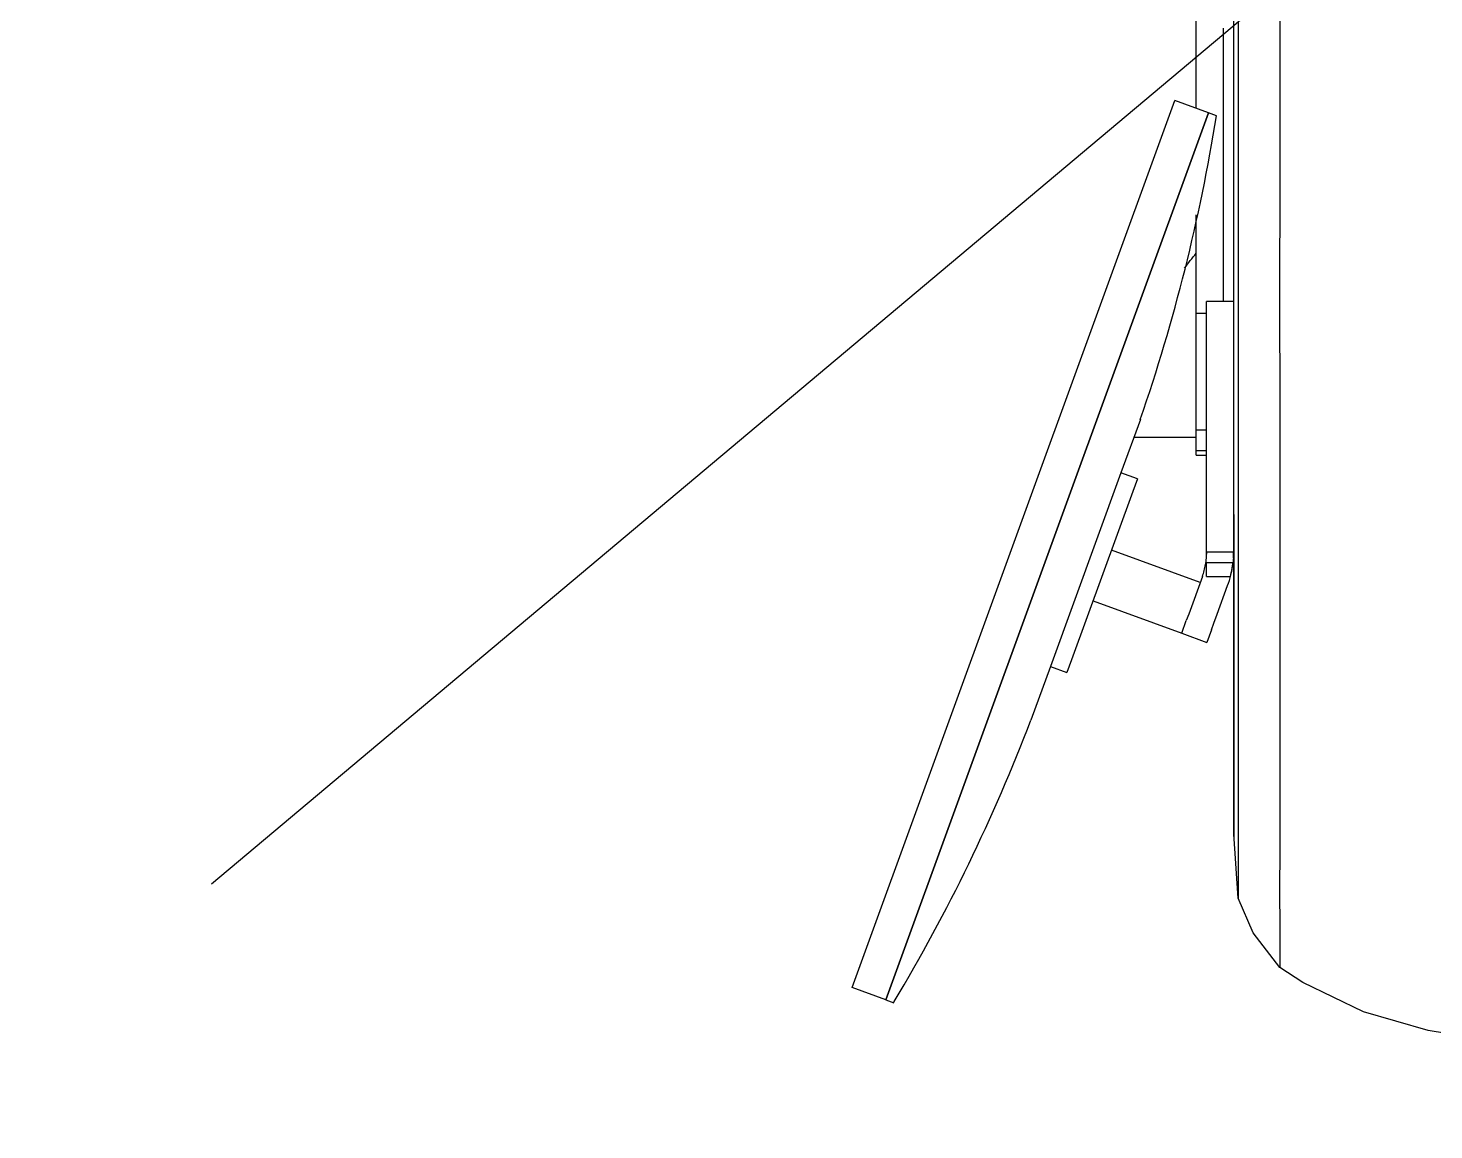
# Model space of a CAD drawing. Header units: metres. Extents: x -22.5 to 67.5, y 0 to 64.7.
# Drawn here: x 25.026 to 25.811, y 35.254 to 35.869 of the extents above; entities that cross this region are included whole.
import ezdxf

# ---------------------------------------------------------------- set-up
doc = ezdxf.new("R2010")
doc.units = ezdxf.units.M
doc.linetypes.add('XREF PB NEURO-ONCOLOGIA$0$XREF PB NEURO-ONCOLOGIA$0$Dash 1_5mm', pattern=[3, 1.5, -1.5])
doc.layers.add('XREF PB NEURO-ONCOLOGIA$0$CANCELES', color=1, linetype='Continuous')
doc.layers.add('XREF PB NEURO-ONCOLOGIA$0$EQUIPO', color=8, linetype='Continuous')

# ---------------------------------------------------------------- blocks, each defined once
blk = doc.blocks.new('*U744')
for p, q in [((-599.17, -486.54), (-599.17, -317.75)), ((-578.25, -562.73), (-578.25, -429.68)), ((-599.17, -531.3), (-599.17, -486.54)), ((-584.1, -486.54), (-584.1, -639.26)), ((-791.28, -1022.01), (-611.08, -526.94)), ((-592.29, -533.78), (-611.08, -526.94)), ((-772.48, -1028.86), (-592.29, -533.78)), ((-592.29, -533.78), (-772.48, -1028.86)), ((-587.84, -535.4), (-592.29, -533.78)), ((-578.25, -679.99), (-578.25, -562.73)), ((-599.17, -645.55), (-599.17, -590.66)), ((-578.31, -639.07), (-593.38, -639.07)), ((-593.38, -643.48), (-593.38, -639.1)), ((-593.38, -763.5), (-593.38, -643.48)), ((-578.31, -639.1), (-578.31, -643.48)), ((-578.31, -643.48), (-578.31, -753.81)), ((-599.17, -710.73), (-599.17, -645.55)), ((-599.17, -645.55), (-593.38, -645.55)), ((-578.25, -777.66), (-578.25, -679.99)), ((-630.38, -704.86), (-641.25, -734.73)), ((-599.17, -722.22), (-599.17, -710.73)), ((-599.17, -710.73), (-593.38, -710.73)), ((-634.02, -714.87), (-599.17, -714.87)), ((-599.17, -724.83), (-599.17, -722.22)), ((-599.17, -722.22), (-593.38, -722.22)), ((-599.17, -724.84), (-593.38, -724.84)), ((-641.25, -734.73), (-680.59, -842.8)), ((-632.04, -738.09), (-641.25, -734.73)), ((-634.61, -745.13), (-668.81, -839.1)), ((-632.04, -738.09), (-634.61, -745.13)), ((-578.31, -753.81), (-578.31, -763.5)), ((-578.25, -757.9), (-578.25, -855.55)), ((-593.38, -780.29), (-593.38, -763.5)), ((-578.31, -763.5), (-578.31, -778.81)), ((-597.01, -795.94), (-646.54, -777.91)), ((-593.38, -792.49), (-593.38, -784.73)), ((-593.38, -784.73), (-578.63, -784.73)), ((-593.31, -778.81), (-578.31, -778.81)), ((-578.25, -852.38), (-578.25, -777.66)), ((-595.72, -792.49), (-603.37, -813.5)), ((-593.38, -792.49), (-580.04, -792.49)), ((-597.01, -795.94), (-597.09, -796.18)), ((-587.41, -813.5), (-581.63, -797.62)), ((-656.81, -806.12), (-607.28, -824.15)), ((-603.37, -813.5), (-604.72, -817.2)), ((-589.27, -818.63), (-587.41, -813.5)), ((-607.28, -824.25), (-604.72, -817.2)), ((-590.62, -822.33), (-593.19, -829.38)), ((-590.62, -822.33), (-589.27, -818.63)), ((-607.28, -824.25), (-593.19, -829.38)), ((-668.81, -839.1), (-671.38, -846.15)), ((-680.59, -842.8), (-691.46, -872.67)), ((-680.59, -842.8), (-671.38, -846.15)), ((-578.25, -908.96), (-578.25, -852.38)), ((-578.25, -855.55), (-578.25, -922.27)), ((-578.25, -937.6), (-578.25, -908.96)), ((-578.25, -922.27), (-578.25, -937.6)), ((-575.76, -972.15), (-578.21, -936.18)), ((-567.4, -991.49), (-575.76, -972.15)), ((-552.58, -1010.72), (-567.4, -991.49)), ((-539.64, -1019.06), (-552.58, -1010.72)), ((-505.81, -1035.48), (-539.64, -1019.06)), ((-772.48, -1028.86), (-791.28, -1022.01)), ((-772.48, -1028.86), (-768.04, -1030.47)), ((-768.04, -1030.47), (-767.8, -1029.83)), ((-469.74, -1045.88), (-505.81, -1035.48)), ((-419.23, -1054.31), (-469.74, -1045.88))]:
    blk.add_line(p, q)
for centre, radius, start, end in [((-1577.57, -377.03), 1002.31, 340.90869, 350.90869), ((-633.31, -778.81), 55, 345.59692, 353.8234), ((-633.31, -778.81), 40, 340, 349.75954), ((-633.31, -778.81), 55, 340, 352.57119), ((-1627.77, -514.97), 1002.31, 329.09134, 339.09134)]:
    blk.add_arc(centre, radius, start, end)
for points, knots in [([(-575.76, 0), (-575.76, -49.82), (-575.76, -124.6), (-575.76, -222.71), (-575.76, -319.16), (-575.76, -435.46), (-575.76, -564.96), (-575.76, -661.73), (-575.76, -731.15), (-575.76, -778.8), (-575.76, -821.78), (-575.76, -859.76), (-575.76, -892.36), (-575.76, -914.81), (-575.76, -930.03), (-575.76, -938.36), (-575.76, -944.32), (-575.76, -948.43), (-575.76, -952.16), (-575.76, -955.67), (-575.76, -958.8), (-575.76, -962.48), (-575.76, -966.22), (-575.76, -969.44), (-575.76, -971.44), (-575.76, -972.08), (-575.76, -972.15), (-575.76, -972.15)], [0, 0, 0, 0, 0.0625, 0.09375, 0.125, 0.1875, 0.25, 0.3125, 0.34375, 0.375, 0.40625, 0.4375, 0.46875, 0.5, 0.515625, 0.53125, 0.5390625, 0.546875, 0.5546875, 0.5625, 0.5703125, 0.578125, 0.59375, 0.609375, 0.625, 0.640625, 0.6448547, 0.6448547, 0.6448547, 0.6448547]), ([(-552.58, 0), (-552.58, -51.5), (-552.58, -128.77), (-552.58, -230.15), (-552.58, -304.97), (-552.6, -378), (-552.6, -448.86), (-552.51, -517.21), (-552.59, -582.51), (-552.6, -644.4), (-552.57, -721.94), (-552.59, -791.28), (-552.58, -851.01), (-552.59, -890.72), (-552.57, -924.99), (-552.59, -948.65), (-552.59, -964.74), (-552.59, -973.6), (-552.59, -979.94), (-552.58, -984.36), (-552.58, -987.7), (-552.58, -990.22), (-552.58, -992.04), (-552.58, -993.8), (-552.58, -996), (-552.58, -998.51), (-552.58, -1001.17), (-552.58, -1004.24), (-552.58, -1007.24), (-552.58, -1009.59), (-552.58, -1010.57), (-552.58, -1010.72), (-552.58, -1010.72)], [0, 0, 0, 0, 0.0625, 0.09375, 0.125, 0.15625, 0.1875, 0.21875, 0.25, 0.28125, 0.3125, 0.375, 0.40625, 0.4375, 0.46875, 0.5, 0.515625, 0.53125, 0.5390625, 0.546875, 0.5546875, 0.5585938, 0.5625, 0.5664062, 0.5703125, 0.578125, 0.5859375, 0.59375, 0.609375, 0.625, 0.640625, 0.6488628, 0.6488628, 0.6488628, 0.6488628]), ([(-578.43, -782.36), (-578.41, -782.16), (-578.34, -780.98), (-578.31, -779.79), (-578.31, -778.81)], [0.3995435, 0.3995435, 0.3995435, 0.3995435, 0.5, 1, 1, 1, 1]), ([(-578.18, -923.44), (-578.18, -923.73), (-578.18, -924.91), (-578.18, -927.64), (-578.18, -930.9), (-578.18, -934.4), (-578.18, -935.7), (-578.18, -932.8), (-578.18, -927.71), (-578.18, -924.08), (-578.18, -923.44)], [0.5708542, 0.5708542, 0.5708542, 0.5708542, 0.5733902, 0.5814394, 0.5975379, 0.6136364, 0.6458333, 0.6780303, 0.7102273, 0.7169238, 0.7169238, 0.7169238, 0.7169238]), ([(-575.76, -972.15), (-575.76, -972.15), (-575.76, -972.01), (-575.76, -971.66), (-575.76, -971.53)], [0.64486825, 0.64486825, 0.64486825, 0.64486825, 0.65625, 0.66163024, 0.66163024, 0.66163024, 0.66163024])]:
    blk.add_open_spline(points, degree=3, knots=knots)
for points in [[(-605.65, -620.44), (-603.57, -617.63), (-601.41, -614.86), (-599.17, -612.14)], [(-593.95, -785.93), (-593.74, -784.74), (-593.42, -782.37), (-593.31, -780), (-593.31, -778.81)], [(-578.31, -778.81), (-578.31, -779.99), (-578.39, -782.36), (-578.62, -784.74), (-578.77, -785.93)], [(-552.58, -1010.72), (-552.58, -1010.72), (-552.58, -1010.68), (-552.58, -1010.59)]]:
    blk.add_open_spline(points, degree=3)
blk = doc.blocks.new('XREF PB NEURO-ONCOLOGIA')
at = {"layer": 'XREF PB NEURO-ONCOLOGIA$0$CANCELES', "color": 1, "linetype": 'XREF PB NEURO-ONCOLOGIA$0$XREF PB NEURO-ONCOLOGIA$0$Dash 1_5mm', "true_color": 0xff0000}
blk.add_line((2.88167, 18.98617), (1.08157, 21.13144), dxfattribs=at)
at = {"layer": 'XREF PB NEURO-ONCOLOGIA$0$EQUIPO', "xscale": 0.0009999999999940395, "yscale": 0.0009999999999940395, "zscale": 0.0009999999999940395, "rotation": 270}
blk.add_blockref('*U744', (2.88167, 18.98617), dxfattribs=at)

msp = doc.modelspace()

# ---------------------------------------------------------------- block references
at = {"rotation": 90}
msp.add_blockref('XREF PB NEURO-ONCOLOGIA', (45.26344, 33.47338), dxfattribs=at)

doc.saveas('drawing.dxf')
